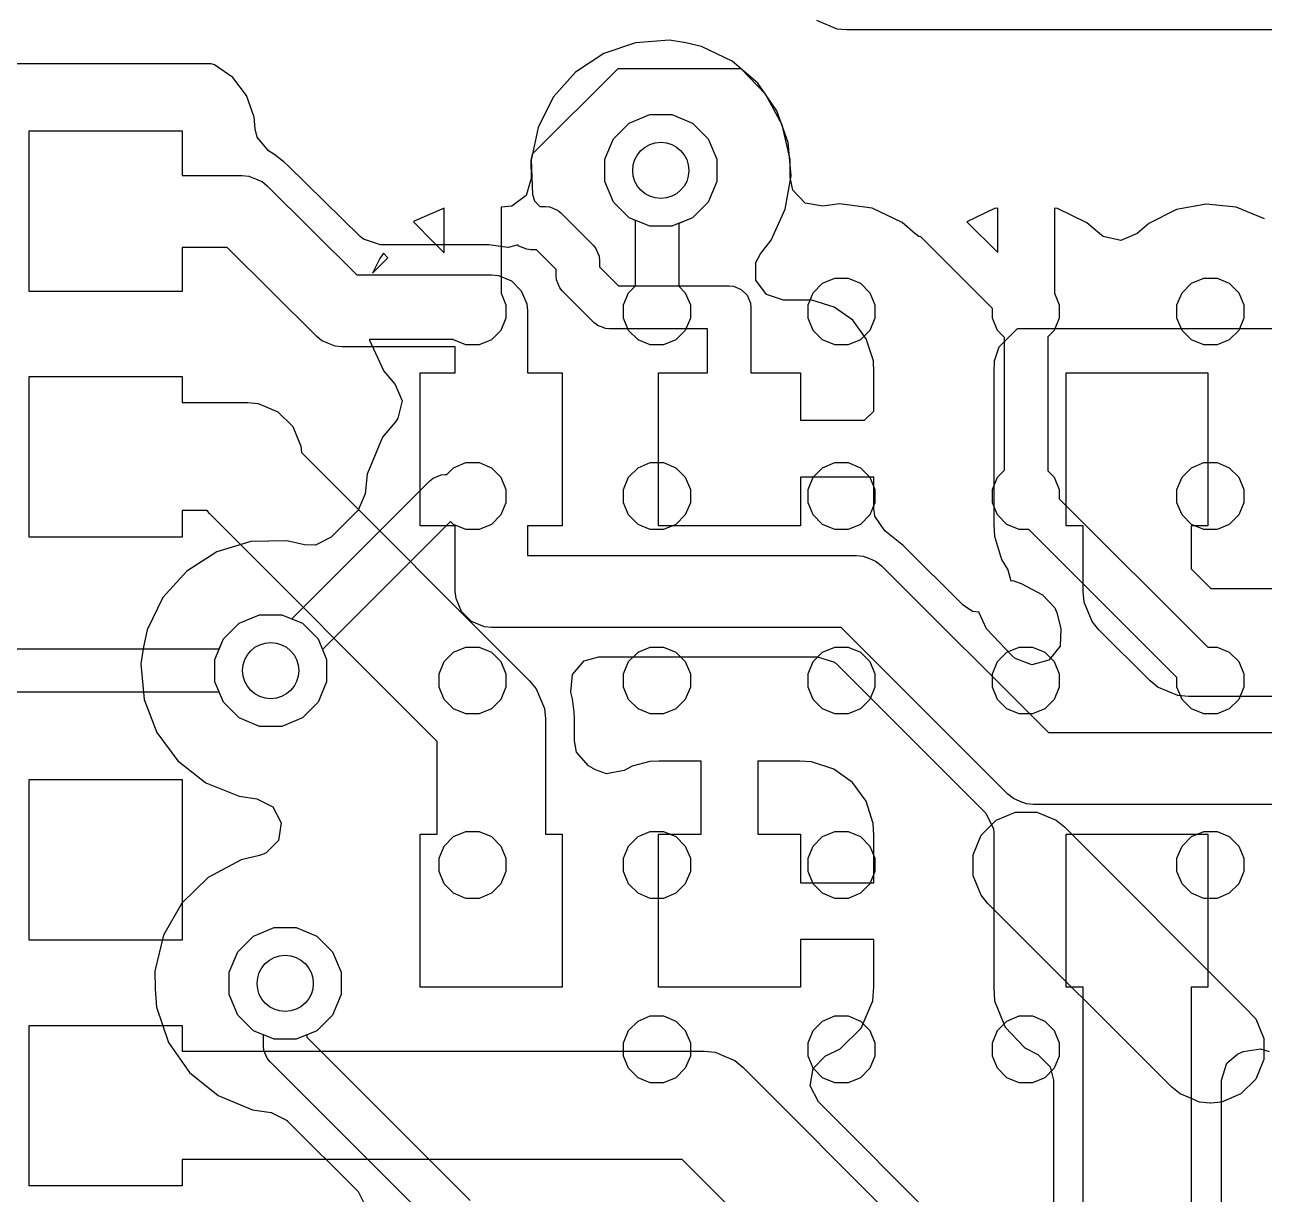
# Model space of a CAD drawing. Header units: inches. Extents: x 3.98 to 8.37, y -7.42 to -0.85.
# Drawn here: x 6.153 to 6.792, y -2.962 to -2.36 of the extents above; entities that cross this region are included whole.
import ezdxf

# ---------------------------------------------------------------- set-up
doc = ezdxf.new("R2010")
doc.units = ezdxf.units.IN
doc.header["$MEASUREMENT"] = 0
doc.layers.add('Bottom Layer', color=153, linetype='CONTINUOUS', true_color=0x4d7fc4)
doc.layers.add('Top Layer', color=13, linetype='CONTINUOUS', true_color=0xc83434)

msp = doc.modelspace()

# ---------------------------------------------------------------- linework, layer by layer
at = {"layer": 'Bottom Layer', "linetype": 'CONTINUOUS'}
for p, q in [((6.48553, -2.36773), (6.468, -2.36897)), ((6.49383, -2.36903), (6.48553, -2.36773)), ((6.45158, -2.37456), (6.43714, -2.38415)), ((6.468, -2.36897), (6.45158, -2.37456)), ((6.502, -2.3709), (6.49383, -2.36903)), ((6.51778, -2.37856), (6.502, -2.3709)), ((6.24947, -2.37984), (6.14004, -2.37984)), ((6.2511, -2.38035), (6.24947, -2.37984)), ((6.26057, -2.38698), (6.2511, -2.38035)), ((6.53091, -2.38983), (6.51778, -2.37856)), ((6.26759, -2.39616), (6.26057, -2.38698)), ((6.43714, -2.38415), (6.42562, -2.39711)), ((6.54072, -2.40409), (6.53091, -2.38983)), ((6.27162, -2.40728), (6.26759, -2.39616)), ((6.42562, -2.39711), (6.41778, -2.41258)), ((6.4647, -2.41036), (6.47527, -2.40598)), ((6.47527, -2.40598), (6.48672, -2.40598)), ((6.48672, -2.40598), (6.4973, -2.41036)), ((6.54657, -2.42037), (6.54072, -2.40409)), ((6.27209, -2.41332), (6.27162, -2.40728)), ((6.41778, -2.41258), (6.41415, -2.42954)), ((6.4566, -2.41846), (6.4647, -2.41036)), ((6.4973, -2.41036), (6.5054, -2.41846)), ((6.15564, -2.49706), (6.15564, -2.41441)), ((6.15564, -2.41441), (6.23456, -2.41441)), ((6.23456, -2.41441), (6.23456, -2.43732)), ((6.2731, -2.41769), (6.27209, -2.41332)), ((6.27897, -2.42474), (6.2731, -2.41769)), ((6.45222, -2.42904), (6.4566, -2.41846)), ((6.5054, -2.41846), (6.50978, -2.42904)), ((6.28172, -2.42647), (6.27897, -2.42474)), ((6.54806, -2.43762), (6.54657, -2.42037)), ((6.28687, -2.43041), (6.28172, -2.42647)), ((6.28909, -2.43245), (6.28687, -2.43041)), ((6.41415, -2.42954), (6.41498, -2.44709)), ((6.45222, -2.44048), (6.45222, -2.42904)), ((6.50978, -2.42904), (6.50978, -2.44048)), ((6.23456, -2.43732), (6.26526, -2.43732)), ((6.26526, -2.43732), (6.26875, -2.43766)), ((6.26875, -2.43766), (6.26882, -2.43766)), ((6.26882, -2.43766), (6.26884, -2.43767)), ((6.26884, -2.43767), (6.26888, -2.43767)), ((6.26888, -2.43767), (6.27219, -2.43905)), ((6.32619, -2.46882), (6.28909, -2.43245)), ((6.54511, -2.45467), (6.54806, -2.43762)), ((6.27219, -2.43905), (6.27552, -2.44041)), ((6.27552, -2.44041), (6.27555, -2.44044)), ((6.27555, -2.44044), (6.27557, -2.44045)), ((6.27557, -2.44045), (6.27562, -2.44049)), ((6.27562, -2.44049), (6.27834, -2.44271)), ((6.27834, -2.44271), (6.32451, -2.48855)), ((6.4566, -2.45106), (6.45222, -2.44048)), ((6.50978, -2.44048), (6.5054, -2.45106)), ((6.41498, -2.44709), (6.41593, -2.45047)), ((6.41593, -2.45047), (6.41874, -2.45329)), ((6.4647, -2.45916), (6.4566, -2.45106)), ((6.5054, -2.45106), (6.4973, -2.45916)), ((6.41874, -2.45329), (6.42158, -2.45329)), ((6.42158, -2.45329), (6.42376, -2.4535)), ((6.42376, -2.4535), (6.42377, -2.45351)), ((6.42377, -2.45351), (6.42378, -2.45351)), ((6.42378, -2.45351), (6.42577, -2.45434)), ((6.42577, -2.45434), (6.42777, -2.45516)), ((6.42777, -2.45516), (6.42778, -2.45517)), ((6.42778, -2.45517), (6.42779, -2.45518)), ((6.42779, -2.45518), (6.42948, -2.45657)), ((6.42948, -2.45657), (6.44614, -2.4733)), ((6.53781, -2.47061), (6.54511, -2.45467)), ((6.47527, -2.46354), (6.4647, -2.45916)), ((6.48672, -2.46354), (6.47527, -2.46354)), ((6.4973, -2.45916), (6.48672, -2.46354)), ((6.32786, -2.47023), (6.32619, -2.46882)), ((6.33659, -2.47307), (6.32786, -2.47023)), ((6.25761, -2.47444), (6.23456, -2.47444)), ((6.23456, -2.47444), (6.23456, -2.49706)), ((6.30378, -2.52028), (6.25761, -2.47444)), ((6.39246, -2.47307), (6.33659, -2.47307)), ((6.40083, -2.47436), (6.39246, -2.47307)), ((6.4025, -2.47452), (6.40083, -2.47436)), ((6.40729, -2.47317), (6.4025, -2.47452)), ((6.40794, -2.4737), (6.40729, -2.47317)), ((6.41195, -2.47536), (6.40794, -2.4737)), ((6.41413, -2.47558), (6.41195, -2.47536)), ((6.41695, -2.47558), (6.41413, -2.47558)), ((6.4271, -2.48577), (6.41695, -2.47558)), ((6.44614, -2.4733), (6.44749, -2.47496)), ((6.44749, -2.47496), (6.44751, -2.47498)), ((6.44751, -2.47498), (6.44752, -2.47498)), ((6.44752, -2.47498), (6.44753, -2.475)), ((6.44753, -2.475), (6.44834, -2.47697)), ((6.53238, -2.47766), (6.53781, -2.47061)), ((6.44834, -2.47697), (6.44918, -2.47899)), ((6.44918, -2.47899), (6.44918, -2.47901)), ((6.44918, -2.47901), (6.44918, -2.47902)), ((6.44918, -2.47902), (6.44918, -2.47904)), ((6.44918, -2.47904), (6.44939, -2.48117)), ((6.44939, -2.48117), (6.44939, -2.48436)), ((6.53002, -2.48213), (6.53238, -2.47766)), ((6.53002, -2.49131), (6.53002, -2.48213)), ((6.32451, -2.48855), (6.39374, -2.48855)), ((6.39374, -2.48855), (6.39736, -2.48891)), ((6.39736, -2.48891), (6.40405, -2.49168)), ((6.4271, -2.48899), (6.4271, -2.48577)), ((6.42731, -2.49116), (6.4271, -2.48899)), ((6.44939, -2.48436), (6.45922, -2.49414)), ((6.40405, -2.49168), (6.40917, -2.4968)), ((6.42732, -2.49117), (6.42731, -2.49116)), ((6.42732, -2.49119), (6.42732, -2.49117)), ((6.42816, -2.49319), (6.42732, -2.49119)), ((6.42898, -2.49518), (6.42816, -2.49319)), ((6.42899, -2.49519), (6.42898, -2.49518)), ((6.42899, -2.4952), (6.42899, -2.49519)), ((6.43038, -2.49689), (6.42899, -2.4952)), ((6.45922, -2.49414), (6.51622, -2.49414)), ((6.51622, -2.49414), (6.5184, -2.49435)), ((6.5184, -2.49435), (6.52242, -2.49602)), ((6.53541, -2.49874), (6.53002, -2.49131)), ((6.23456, -2.49706), (6.15564, -2.49706)), ((6.40917, -2.4968), (6.41194, -2.50349)), ((6.44675, -2.51318), (6.43038, -2.49689)), ((6.52242, -2.49602), (6.52549, -2.49909)), ((6.52549, -2.49909), (6.52716, -2.50311)), ((6.54414, -2.50157), (6.53541, -2.49874)), ((6.55281, -2.50157), (6.54414, -2.50157)), ((6.55887, -2.50165), (6.55281, -2.50157)), ((6.57035, -2.50517), (6.55887, -2.50165)), ((6.41194, -2.50349), (6.4123, -2.50711)), ((6.4123, -2.50711), (6.4123, -2.53898)), ((6.52716, -2.50311), (6.52737, -2.50528)), ((6.52737, -2.50528), (6.52737, -2.53898)), ((6.57991, -2.51196), (6.57035, -2.50517)), ((6.44841, -2.51453), (6.44675, -2.51318)), ((6.44842, -2.51455), (6.44841, -2.51453)), ((6.44843, -2.51455), (6.44842, -2.51455)), ((6.44844, -2.51457), (6.44843, -2.51455)), ((6.45046, -2.51539), (6.44844, -2.51457)), ((6.58684, -2.52143), (6.57991, -2.51196)), ((6.3065, -2.5225), (6.30378, -2.52028)), ((6.45244, -2.51622), (6.45046, -2.51539)), ((6.45246, -2.51622), (6.45244, -2.51622)), ((6.45247, -2.51622), (6.45246, -2.51622)), ((6.45249, -2.51622), (6.45247, -2.51622)), ((6.45462, -2.51643), (6.45249, -2.51622)), ((6.50508, -2.51643), (6.45462, -2.51643)), ((6.50508, -2.53898), (6.50508, -2.51643)), ((6.59052, -2.53287), (6.58684, -2.52143)), ((6.66452, -2.51643), (6.65512, -2.52583)), ((6.83428, -2.51643), (6.66452, -2.51643)), ((6.30654, -2.52255), (6.3065, -2.5225)), ((6.30656, -2.52255), (6.30654, -2.52255)), ((6.3066, -2.52258), (6.30656, -2.52255)), ((6.30992, -2.52395), (6.3066, -2.52258)), ((6.31323, -2.52532), (6.30992, -2.52395)), ((6.31328, -2.52532), (6.31323, -2.52532)), ((6.3133, -2.52533), (6.31328, -2.52532)), ((6.31336, -2.52533), (6.3133, -2.52533)), ((6.31686, -2.52567), (6.31336, -2.52533)), ((6.37517, -2.52567), (6.31686, -2.52567)), ((6.37517, -2.53898), (6.37517, -2.52567)), ((6.65512, -2.52583), (6.65276, -2.53308)), ((6.59068, -2.53881), (6.59052, -2.53287)), ((6.65276, -2.53308), (6.65254, -2.5389)), ((6.35705, -2.6179), (6.35705, -2.53898)), ((6.35705, -2.53898), (6.37517, -2.53898)), ((6.4123, -2.53898), (6.43013, -2.53898)), ((6.43013, -2.53898), (6.43013, -2.6179)), ((6.47983, -2.6179), (6.47983, -2.53898)), ((6.47983, -2.53898), (6.50508, -2.53898)), ((6.52737, -2.53898), (6.55291, -2.53898)), ((6.55291, -2.53898), (6.55291, -2.56346)), ((6.59068, -2.55875), (6.59068, -2.53881)), ((6.65254, -2.5389), (6.65254, -2.61719)), ((6.68972, -2.6179), (6.68972, -2.53898)), ((6.68972, -2.53898), (6.7628, -2.53898)), ((6.7628, -2.53898), (6.7628, -2.6179)), ((6.15564, -2.62364), (6.15564, -2.54099)), ((6.15564, -2.54099), (6.23456, -2.54099)), ((6.23456, -2.54099), (6.23456, -2.55432)), ((6.23456, -2.55432), (6.26826, -2.55432)), ((6.26826, -2.55432), (6.27369, -2.55486)), ((6.27369, -2.55486), (6.28372, -2.55902)), ((6.28372, -2.55902), (6.29141, -2.5667)), ((6.58597, -2.56346), (6.59068, -2.55875)), ((6.55291, -2.56346), (6.58597, -2.56346)), ((6.29141, -2.5667), (6.29556, -2.57674)), ((6.29556, -2.57674), (6.29589, -2.58007)), ((6.29589, -2.58007), (6.41343, -2.69761)), ((6.59018, -2.59269), (6.55291, -2.59269)), ((6.55291, -2.59269), (6.55291, -2.6179)), ((6.59068, -2.59264), (6.59018, -2.59269)), ((6.59068, -2.60877), (6.59068, -2.59264)), ((6.24734, -2.61001), (6.23456, -2.61001)), ((6.23456, -2.61001), (6.23456, -2.62364)), ((6.24857, -2.6115), (6.24734, -2.61001)), ((6.59124, -2.61282), (6.59068, -2.60877)), ((6.36589, -2.72883), (6.24857, -2.6115)), ((6.59636, -2.62045), (6.59124, -2.61282)), ((6.65254, -2.61719), (6.65281, -2.62312)), ((6.37517, -2.6179), (6.35705, -2.6179)), ((6.37517, -2.6516), (6.37517, -2.6179)), ((6.43013, -2.6179), (6.4123, -2.6179)), ((6.4123, -2.6179), (6.4123, -2.63303)), ((6.55291, -2.6179), (6.47983, -2.6179)), ((6.60589, -2.62794), (6.59636, -2.62045)), ((6.65281, -2.62312), (6.65652, -2.63509)), ((6.69849, -2.6179), (6.68972, -2.6179)), ((6.69849, -2.6516), (6.69849, -2.6179)), ((6.7628, -2.6179), (6.75418, -2.6179)), ((6.75418, -2.6179), (6.75418, -2.64004)), ((6.23456, -2.62364), (6.15564, -2.62364)), ((6.63669, -2.65873), (6.60589, -2.62794)), ((6.4123, -2.63303), (6.58156, -2.63303)), ((6.58156, -2.63303), (6.58517, -2.63339)), ((6.58517, -2.63339), (6.58517, -2.63339)), ((6.58517, -2.63339), (6.58518, -2.63339)), ((6.58518, -2.63339), (6.58518, -2.63339)), ((6.58518, -2.63339), (6.58841, -2.63473)), ((6.58841, -2.63473), (6.59187, -2.63616)), ((6.59187, -2.63616), (6.59187, -2.63616)), ((6.59187, -2.63616), (6.59187, -2.63616)), ((6.59187, -2.63616), (6.59188, -2.63617)), ((6.59188, -2.63617), (6.59468, -2.63846)), ((6.65652, -2.63509), (6.65982, -2.64042)), ((6.59468, -2.63846), (6.6806, -2.72431)), ((6.65982, -2.64042), (6.66123, -2.6462)), ((6.75418, -2.64004), (6.76423, -2.65006)), ((6.66123, -2.6462), (6.66233, -2.64606)), ((6.66233, -2.64606), (6.6666, -2.64755)), ((6.6666, -2.64755), (6.67756, -2.6534)), ((6.37553, -2.65522), (6.37517, -2.6516)), ((6.3783, -2.66191), (6.37553, -2.65522)), ((6.67756, -2.6534), (6.68393, -2.66001)), ((6.69903, -2.65703), (6.69849, -2.6516)), ((6.76423, -2.65006), (7.35379, -2.65006)), ((6.64156, -2.66198), (6.63669, -2.65873)), ((6.68393, -2.66001), (6.6849, -2.6626)), ((6.69903, -2.65705), (6.69903, -2.65703)), ((6.69903, -2.65707), (6.69903, -2.65705)), ((6.70113, -2.6621), (6.69903, -2.65707)), ((6.2557, -2.67607), (6.26379, -2.66798)), ((6.26379, -2.66798), (6.27437, -2.6636)), ((6.27437, -2.6636), (6.28582, -2.6636)), ((6.28582, -2.6636), (6.2964, -2.66798)), ((6.2964, -2.66798), (6.30449, -2.67607)), ((6.38342, -2.66703), (6.3783, -2.66191)), ((6.39012, -2.6698), (6.38342, -2.66703)), ((6.64495, -2.66223), (6.64156, -2.66198)), ((6.64489, -2.66258), (6.64495, -2.66223)), ((6.64883, -2.67087), (6.64489, -2.66258)), ((6.6849, -2.6626), (6.68709, -2.67064)), ((6.70318, -2.66707), (6.70113, -2.6621)), ((6.7032, -2.66708), (6.70318, -2.66707)), ((6.70321, -2.6671), (6.7032, -2.66708)), ((6.70667, -2.67131), (6.70321, -2.6671)), ((6.39374, -2.67016), (6.39012, -2.6698)), ((6.57388, -2.67016), (6.39374, -2.67016)), ((6.65979, -2.75601), (6.57388, -2.67016)), ((6.66199, -2.68476), (6.64883, -2.67087)), ((6.68709, -2.67064), (6.68665, -2.6798)), ((6.73306, -2.69762), (6.70667, -2.67131)), ((6.25356, -2.68123), (6.2557, -2.67607)), ((6.30449, -2.67607), (6.30887, -2.68665)), ((6.68665, -2.6798), (6.68091, -2.68696)), ((6.12421, -2.68123), (6.25356, -2.68123)), ((6.30887, -2.68665), (6.30887, -2.6981)), ((6.43546, -2.69434), (6.44147, -2.6874)), ((6.44147, -2.6874), (6.44913, -2.68527)), ((6.44913, -2.68527), (6.56168, -2.68527)), ((6.56168, -2.68527), (6.57041, -2.68811)), ((6.66347, -2.68613), (6.66199, -2.68476)), ((6.67206, -2.68938), (6.66347, -2.68613)), ((6.68091, -2.68696), (6.67206, -2.68938)), ((6.57041, -2.68811), (6.57218, -2.68962)), ((6.57218, -2.68962), (6.64819, -2.76563)), ((6.30887, -2.6981), (6.30449, -2.70868)), ((6.41343, -2.69761), (6.41689, -2.70183)), ((6.43467, -2.70348), (6.43546, -2.69434)), ((6.73722, -2.70103), (6.73306, -2.69762)), ((6.25356, -2.70352), (6.12885, -2.70352)), ((6.2557, -2.70868), (6.25356, -2.70352)), ((6.41689, -2.70183), (6.42105, -2.71186)), ((6.43547, -2.70691), (6.43467, -2.70348)), ((6.73725, -2.70106), (6.73722, -2.70103)), ((6.73726, -2.70106), (6.73725, -2.70106)), ((6.73728, -2.70108), (6.73726, -2.70106)), ((6.7423, -2.70315), (6.73728, -2.70108)), ((6.74729, -2.70521), (6.7423, -2.70315)), ((6.74731, -2.70522), (6.74729, -2.70521)), ((6.74732, -2.70522), (6.74731, -2.70522)), ((6.74736, -2.70522), (6.74732, -2.70522)), ((6.75272, -2.70575), (6.74736, -2.70522)), ((7.3653, -2.70575), (6.75272, -2.70575)), ((6.26379, -2.71677), (6.2557, -2.70868)), ((6.30449, -2.70868), (6.2964, -2.71677)), ((6.42105, -2.71186), (6.42158, -2.7173)), ((6.43637, -2.71388), (6.43547, -2.70691)), ((6.27437, -2.72115), (6.26379, -2.71677)), ((6.2964, -2.71677), (6.28582, -2.72115)), ((6.42158, -2.7173), (6.42158, -2.77657)), ((6.43648, -2.71716), (6.43637, -2.71388)), ((6.43648, -2.72862), (6.43648, -2.71716)), ((6.28582, -2.72115), (6.27437, -2.72115)), ((6.6806, -2.72431), (6.8464, -2.72431)), ((6.36589, -2.77657), (6.36589, -2.72883)), ((6.43766, -2.73444), (6.43648, -2.72862)), ((6.44369, -2.74136), (6.43766, -2.73444)), ((6.44734, -2.74355), (6.44369, -2.74136)), ((6.45304, -2.74554), (6.44734, -2.74355)), ((6.46207, -2.74387), (6.45304, -2.74554)), ((6.46623, -2.74161), (6.46207, -2.74387)), ((6.47539, -2.73919), (6.46623, -2.74161)), ((6.47998, -2.73909), (6.47539, -2.73919)), ((6.50175, -2.73909), (6.47998, -2.73909)), ((6.50175, -2.77657), (6.50175, -2.73909)), ((6.55262, -2.73909), (6.53099, -2.73909)), ((6.53099, -2.73909), (6.53099, -2.77657)), ((6.55856, -2.73932), (6.55262, -2.73909)), ((6.57012, -2.74308), (6.55856, -2.73932)), ((6.57972, -2.75005), (6.57012, -2.74308)), ((6.15564, -2.8312), (6.15564, -2.74854)), ((6.15564, -2.74854), (6.23456, -2.74854)), ((6.23456, -2.74854), (6.23456, -2.8312)), ((6.58669, -2.75965), (6.57972, -2.75005)), ((6.6626, -2.75831), (6.65979, -2.75601)), ((6.59045, -2.77121), (6.58669, -2.75965)), ((6.66261, -2.75831), (6.6626, -2.75831)), ((6.6626, -2.75831), (6.6626, -2.75831)), ((6.6626, -2.75831), (6.6626, -2.75831)), ((6.66607, -2.75975), (6.66261, -2.75831)), ((6.66929, -2.76108), (6.66607, -2.75975)), ((6.6693, -2.76108), (6.66929, -2.76108)), ((6.66931, -2.76108), (6.6693, -2.76108)), ((6.6693, -2.76108), (6.6693, -2.76108)), ((6.67291, -2.76144), (6.66931, -2.76108)), ((6.85408, -2.76144), (6.67291, -2.76144)), ((6.64819, -2.76563), (6.65235, -2.7738)), ((6.35705, -2.8555), (6.35705, -2.77657)), ((6.35705, -2.77657), (6.36589, -2.77657)), ((6.42158, -2.77657), (6.43013, -2.77657)), ((6.43013, -2.77657), (6.43013, -2.8555)), ((6.47983, -2.8555), (6.47983, -2.77657)), ((6.47983, -2.77657), (6.50175, -2.77657)), ((6.53099, -2.77657), (6.55291, -2.77657)), ((6.55291, -2.77657), (6.55291, -2.80171)), ((6.59068, -2.77715), (6.59045, -2.77121)), ((6.65235, -2.7738), (6.65254, -2.77613)), ((6.65254, -2.77613), (6.65254, -2.85544)), ((6.68972, -2.8555), (6.68972, -2.77657)), ((6.68972, -2.77657), (6.7628, -2.77657)), ((6.7628, -2.77657), (6.7628, -2.8555)), ((6.59068, -2.80176), (6.59068, -2.77715)), ((6.55291, -2.80171), (6.59018, -2.80171)), ((6.59018, -2.80171), (6.59068, -2.80176)), ((6.27125, -2.82912), (6.28182, -2.82474)), ((6.28182, -2.82474), (6.29327, -2.82474)), ((6.29327, -2.82474), (6.30385, -2.82912)), ((6.23456, -2.8312), (6.15564, -2.8312)), ((6.26315, -2.83722), (6.27125, -2.82912)), ((6.30385, -2.82912), (6.31195, -2.83722)), ((6.59018, -2.83094), (6.55291, -2.83094)), ((6.55291, -2.83094), (6.55291, -2.8555)), ((6.59068, -2.83089), (6.59018, -2.83094)), ((6.59068, -2.85524), (6.59068, -2.83089)), ((6.25877, -2.8478), (6.26315, -2.83722)), ((6.31195, -2.83722), (6.31633, -2.8478)), ((6.25877, -2.85925), (6.25877, -2.8478)), ((6.31633, -2.8478), (6.31633, -2.85925)), ((6.26315, -2.86982), (6.25877, -2.85925)), ((6.31633, -2.85925), (6.31195, -2.86982)), ((6.43013, -2.8555), (6.35705, -2.8555)), ((6.55291, -2.8555), (6.47983, -2.8555)), ((6.59014, -2.86252), (6.59068, -2.85524)), ((6.65254, -2.85544), (6.65287, -2.86257)), ((6.69849, -2.8555), (6.68972, -2.8555)), ((6.69849, -3.01416), (6.69849, -2.8555)), ((6.7628, -2.8555), (6.75418, -2.8555)), ((6.75418, -2.8555), (6.75418, -3.01416)), ((6.58412, -2.87655), (6.59014, -2.86252)), ((6.65287, -2.86257), (6.65834, -2.87611)), ((6.27125, -2.87792), (6.26315, -2.86982)), ((6.31195, -2.86982), (6.30385, -2.87792)), ((6.15564, -2.95777), (6.15564, -2.87512)), ((6.15564, -2.87512), (6.23456, -2.87512)), ((6.23456, -2.87512), (6.23456, -2.88846)), ((6.28182, -2.8823), (6.27125, -2.87792)), ((6.30385, -2.87792), (6.29327, -2.8823)), ((6.57332, -2.88727), (6.58412, -2.87655)), ((6.65834, -2.87611), (6.66844, -2.88666)), ((6.29327, -2.8823), (6.28182, -2.8823)), ((6.23456, -2.88846), (6.50358, -2.88846)), ((6.50358, -2.88846), (6.50901, -2.88899)), ((6.50901, -2.88899), (6.50903, -2.889)), ((6.50903, -2.889), (6.50904, -2.889)), ((6.50904, -2.889), (6.51408, -2.89109)), ((6.51408, -2.89109), (6.51905, -2.89315)), ((6.55941, -2.89728), (6.5659, -2.89079)), ((6.5659, -2.89079), (6.56628, -2.89061)), ((6.56628, -2.89061), (6.57332, -2.88727)), ((6.66844, -2.88666), (6.67512, -2.89006)), ((6.67512, -2.89006), (6.68161, -2.89654)), ((6.77257, -2.89456), (6.77794, -2.89001)), ((6.77794, -2.89001), (6.78086, -2.88855)), ((6.78086, -2.88855), (6.78994, -2.88718)), ((6.78994, -2.88718), (6.79432, -2.88863)), ((6.51905, -2.89315), (6.51906, -2.89316)), ((6.51906, -2.89316), (6.51908, -2.89317)), ((6.51908, -2.89317), (6.52329, -2.89663)), ((6.52329, -2.89663), (6.65367, -3.0273)), ((6.55798, -2.90635), (6.55941, -2.89728)), ((6.68161, -2.89654), (6.68323, -2.90329)), ((6.76973, -2.90329), (6.77257, -2.89456)), ((6.68323, -2.90329), (6.68323, -2.96614)), ((6.76973, -2.96614), (6.76973, -2.90329)), ((6.56214, -2.91452), (6.55798, -2.90635)), ((6.63888, -2.99126), (6.56214, -2.91452)), ((6.49203, -2.94414), (6.23456, -2.94414)), ((6.23456, -2.94414), (6.23456, -2.95777)), ((6.60612, -3.05849), (6.49203, -2.94414)), ((6.23456, -2.95777), (6.15564, -2.95777))]:
    msp.add_line(p, q, dxfattribs=at)
at = {"layer": 'Bottom Layer'}
for centre in [(6.481, -2.43476), (6.28009, -2.69238), (6.28755, -2.85352)]:
    msp.add_circle(centre, 0.01447, dxfattribs=at)
at = {"layer": 'Top Layer', "linetype": 'CONTINUOUS'}
for p, q in [((6.56121, -2.35742), (6.5717, -2.36186)), ((6.5717, -2.36186), (6.57686, -2.36225)), ((6.57686, -2.36225), (7.25781, -2.36225)), ((6.45887, -2.3824), (6.4148, -2.42646)), ((6.52245, -2.3824), (6.45887, -2.3824)), ((6.5349, -2.3954), (6.52245, -2.3824)), ((6.54349, -2.41128), (6.5349, -2.3954)), ((6.4647, -2.41036), (6.47527, -2.40598)), ((6.47527, -2.40598), (6.48672, -2.40598)), ((6.48672, -2.40598), (6.4973, -2.41036)), ((6.4566, -2.41846), (6.4647, -2.41036)), ((6.4973, -2.41036), (6.5054, -2.41846)), ((6.54763, -2.4291), (6.54349, -2.41128)), ((6.45222, -2.42904), (6.4566, -2.41846)), ((6.5054, -2.41846), (6.50978, -2.42904)), ((6.4148, -2.42646), (6.4141, -2.42965)), ((6.4141, -2.42965), (6.41429, -2.43892)), ((6.45222, -2.44048), (6.45222, -2.42904)), ((6.50978, -2.42904), (6.50978, -2.44048)), ((6.54756, -2.43838), (6.54763, -2.4291)), ((6.54907, -2.445), (6.54756, -2.43838)), ((6.41429, -2.43892), (6.41163, -2.4477)), ((6.4566, -2.45106), (6.45222, -2.44048)), ((6.50978, -2.44048), (6.5054, -2.45106)), ((6.41163, -2.4477), (6.40431, -2.45325)), ((6.4647, -2.45916), (6.4566, -2.45106)), ((6.5054, -2.45106), (6.4973, -2.45916)), ((6.55544, -2.4516), (6.54907, -2.445)), ((6.36947, -2.45414), (6.35402, -2.46097)), ((6.36947, -2.47717), (6.36947, -2.45414)), ((6.40431, -2.45325), (6.39871, -2.45367)), ((6.39871, -2.45367), (6.39871, -2.49799)), ((6.56448, -2.45319), (6.55544, -2.4516)), ((6.57305, -2.45199), (6.56448, -2.45319)), ((6.58992, -2.45427), (6.57305, -2.45199)), ((6.60533, -2.46157), (6.58992, -2.45427)), ((6.65282, -2.45441), (6.63866, -2.46124)), ((6.6545, -2.45416), (6.65282, -2.45441)), ((6.6545, -2.47709), (6.6545, -2.45416)), ((6.6854, -2.45441), (6.68373, -2.45416)), ((6.68373, -2.45416), (6.68373, -2.49799)), ((6.70047, -2.46167), (6.6854, -2.45441)), ((6.74655, -2.45494), (6.73241, -2.46202)), ((6.76185, -2.45213), (6.74655, -2.45494)), ((6.77732, -2.4537), (6.76185, -2.45213)), ((6.79198, -2.45961), (6.77732, -2.4537)), ((6.35402, -2.46097), (6.35363, -2.46132)), ((6.35363, -2.46132), (6.36413, -2.47182)), ((6.46795, -2.46051), (6.4647, -2.45916)), ((6.46795, -2.49422), (6.46795, -2.46051)), ((6.4973, -2.45916), (6.49024, -2.46208)), ((6.49024, -2.46208), (6.49024, -2.49437)), ((6.61188, -2.46725), (6.60533, -2.46157)), ((6.63866, -2.46124), (6.6545, -2.47709)), ((6.70688, -2.46724), (6.70047, -2.46167)), ((6.73241, -2.46202), (6.72631, -2.46728)), ((6.61395, -2.46875), (6.61188, -2.46725)), ((6.61486, -2.46896), (6.61395, -2.46875)), ((6.65184, -2.50596), (6.61486, -2.46896)), ((6.70891, -2.46872), (6.70688, -2.46724)), ((6.71785, -2.47083), (6.70891, -2.46872)), ((6.72631, -2.46728), (6.71785, -2.47083)), ((6.36413, -2.47182), (6.36947, -2.47717)), ((6.33246, -2.48772), (6.34049, -2.4797)), ((6.33637, -2.48015), (6.33248, -2.48763)), ((6.3381, -2.47732), (6.33637, -2.48015)), ((6.34049, -2.4797), (6.3381, -2.47732)), ((6.33248, -2.48763), (6.33246, -2.48772)), ((6.46444, -2.49773), (6.46795, -2.49422)), ((6.49024, -2.49437), (6.49361, -2.49773)), ((6.55945, -2.49773), (6.56429, -2.49289)), ((6.56429, -2.49289), (6.57061, -2.49027)), ((6.57061, -2.49027), (6.57745, -2.49027)), ((6.57745, -2.49027), (6.58378, -2.49289)), ((6.58378, -2.49289), (6.58862, -2.49773)), ((6.74946, -2.49773), (6.7543, -2.49289)), ((6.7543, -2.49289), (6.76062, -2.49027)), ((6.76062, -2.49027), (6.76747, -2.49027)), ((6.76747, -2.49027), (6.77379, -2.49289)), ((6.77379, -2.49289), (6.77863, -2.49773)), ((6.39871, -2.49799), (6.40122, -2.50406)), ((6.46182, -2.50406), (6.46444, -2.49773)), ((6.49361, -2.49773), (6.49623, -2.50406)), ((6.55683, -2.50406), (6.55945, -2.49773)), ((6.58862, -2.49773), (6.59124, -2.50406)), ((6.68373, -2.49799), (6.68624, -2.50406)), ((6.74684, -2.50406), (6.74946, -2.49773)), ((6.77863, -2.49773), (6.78125, -2.50406)), ((6.40122, -2.50406), (6.40122, -2.5109)), ((6.46182, -2.5109), (6.46182, -2.50406)), ((6.49623, -2.50406), (6.49623, -2.5109)), ((6.55683, -2.5109), (6.55683, -2.50406)), ((6.59124, -2.50406), (6.59124, -2.5109)), ((6.65184, -2.5109), (6.65184, -2.50596)), ((6.68624, -2.50406), (6.68624, -2.5109)), ((6.74684, -2.5109), (6.74684, -2.50406)), ((6.78125, -2.50406), (6.78125, -2.5109)), ((6.40122, -2.5109), (6.3986, -2.51722)), ((6.46444, -2.51722), (6.46182, -2.5109)), ((6.49623, -2.5109), (6.49361, -2.51722)), ((6.55945, -2.51722), (6.55683, -2.5109)), ((6.59124, -2.5109), (6.58862, -2.51722)), ((6.65446, -2.51722), (6.65184, -2.5109)), ((6.68624, -2.5109), (6.68362, -2.51722)), ((6.74946, -2.51722), (6.74684, -2.5109)), ((6.78125, -2.5109), (6.77863, -2.51722)), ((6.3986, -2.51722), (6.39376, -2.52206)), ((6.46928, -2.52206), (6.46444, -2.51722)), ((6.49361, -2.51722), (6.48877, -2.52206)), ((6.56429, -2.52206), (6.55945, -2.51722)), ((6.58862, -2.51722), (6.58378, -2.52206)), ((6.65804, -2.52081), (6.65446, -2.51722)), ((6.65804, -2.58915), (6.65804, -2.52081)), ((6.68362, -2.51722), (6.68033, -2.52051)), ((6.68033, -2.52051), (6.68033, -2.58945)), ((6.7543, -2.52206), (6.74946, -2.51722)), ((6.77863, -2.51722), (6.77379, -2.52206)), ((6.37401, -2.5218), (6.33095, -2.5218)), ((6.33095, -2.5218), (6.33099, -2.52218)), ((6.33099, -2.52218), (6.33835, -2.53821)), ((6.37427, -2.52206), (6.37401, -2.5218)), ((6.3806, -2.52468), (6.37427, -2.52206)), ((6.38744, -2.52468), (6.3806, -2.52468)), ((6.39376, -2.52206), (6.38744, -2.52468)), ((6.4756, -2.52468), (6.46928, -2.52206)), ((6.48245, -2.52468), (6.4756, -2.52468)), ((6.48877, -2.52206), (6.48245, -2.52468)), ((6.57061, -2.52468), (6.56429, -2.52206)), ((6.57745, -2.52468), (6.57061, -2.52468)), ((6.58378, -2.52206), (6.57745, -2.52468)), ((6.76062, -2.52468), (6.7543, -2.52206)), ((6.76747, -2.52468), (6.76062, -2.52468)), ((6.77379, -2.52206), (6.76747, -2.52468)), ((6.33835, -2.53821), (6.34419, -2.545)), ((6.34419, -2.545), (6.34773, -2.55347)), ((6.34773, -2.55347), (6.34562, -2.5624)), ((6.3443, -2.56425), (6.33766, -2.57214)), ((6.34562, -2.5624), (6.3443, -2.56425)), ((6.33766, -2.57214), (6.32969, -2.59114)), ((6.37427, -2.5879), (6.3806, -2.58528)), ((6.3806, -2.58528), (6.38744, -2.58528)), ((6.38744, -2.58528), (6.39376, -2.5879)), ((6.46928, -2.5879), (6.4756, -2.58528)), ((6.4756, -2.58528), (6.48245, -2.58528)), ((6.48245, -2.58528), (6.48877, -2.5879)), ((6.56429, -2.5879), (6.57061, -2.58528)), ((6.57061, -2.58528), (6.57745, -2.58528)), ((6.57745, -2.58528), (6.58378, -2.5879)), ((6.7543, -2.5879), (6.76062, -2.58528)), ((6.76062, -2.58528), (6.76747, -2.58528)), ((6.76747, -2.58528), (6.77379, -2.5879)), ((6.32969, -2.59114), (6.32872, -2.60141)), ((6.36578, -2.59247), (6.36781, -2.59163)), ((6.36781, -2.59163), (6.36781, -2.59163)), ((6.36781, -2.59163), (6.36782, -2.59163)), ((6.36782, -2.59163), (6.36999, -2.59141)), ((6.36782, -2.59163), (6.36782, -2.59163)), ((6.36999, -2.59141), (6.37076, -2.59141)), ((6.37076, -2.59141), (6.37427, -2.5879)), ((6.39376, -2.5879), (6.3986, -2.59274)), ((6.46444, -2.59274), (6.46928, -2.5879)), ((6.48877, -2.5879), (6.49361, -2.59274)), ((6.55945, -2.59274), (6.56429, -2.5879)), ((6.58378, -2.5879), (6.58862, -2.59274)), ((6.65446, -2.59274), (6.65804, -2.58915)), ((6.68033, -2.58945), (6.68362, -2.59274)), ((6.74946, -2.59274), (6.7543, -2.5879)), ((6.77379, -2.5879), (6.77863, -2.59274)), ((6.29099, -2.66574), (6.36211, -2.59467)), ((6.36211, -2.59467), (6.36379, -2.59329)), ((6.36379, -2.59329), (6.36379, -2.59329)), ((6.36379, -2.59329), (6.3638, -2.59329)), ((6.3638, -2.59329), (6.36578, -2.59247)), ((6.3638, -2.59329), (6.3638, -2.59329)), ((6.3986, -2.59274), (6.40122, -2.59906)), ((6.46182, -2.59906), (6.46444, -2.59274)), ((6.49361, -2.59274), (6.49623, -2.59906)), ((6.55683, -2.59906), (6.55945, -2.59274)), ((6.58862, -2.59274), (6.59124, -2.59906)), ((6.65184, -2.59906), (6.65446, -2.59274)), ((6.68362, -2.59274), (6.68624, -2.59906)), ((6.74684, -2.59906), (6.74946, -2.59274)), ((6.77863, -2.59274), (6.78125, -2.59906)), ((6.32872, -2.60141), (6.32506, -2.60983)), ((6.40122, -2.59906), (6.40122, -2.60591)), ((6.46182, -2.60591), (6.46182, -2.59906)), ((6.49623, -2.59906), (6.49623, -2.60591)), ((6.55683, -2.60591), (6.55683, -2.59906)), ((6.59124, -2.59906), (6.59124, -2.60591)), ((6.65184, -2.60591), (6.65184, -2.59906)), ((6.68624, -2.59906), (6.68624, -2.60385)), ((6.68624, -2.60385), (6.76274, -2.68029)), ((6.74684, -2.60591), (6.74684, -2.59906)), ((6.78125, -2.59906), (6.78125, -2.60591)), ((6.32443, -2.6105), (6.31128, -2.62366)), ((6.32506, -2.60983), (6.32443, -2.6105)), ((6.40122, -2.60591), (6.3986, -2.61223)), ((6.46444, -2.61223), (6.46182, -2.60591)), ((6.49623, -2.60591), (6.49361, -2.61223)), ((6.55945, -2.61223), (6.55683, -2.60591)), ((6.59124, -2.60591), (6.58862, -2.61223)), ((6.65446, -2.61223), (6.65184, -2.60591)), ((6.74946, -2.61223), (6.74684, -2.60591)), ((6.78125, -2.60591), (6.77863, -2.61223)), ((6.37275, -2.61555), (6.30674, -2.68151)), ((6.37427, -2.61707), (6.37275, -2.61555)), ((6.3806, -2.61969), (6.37427, -2.61707)), ((6.39376, -2.61707), (6.38744, -2.61969)), ((6.3986, -2.61223), (6.39376, -2.61707)), ((6.46928, -2.61707), (6.46444, -2.61223)), ((6.4756, -2.61969), (6.46928, -2.61707)), ((6.48877, -2.61707), (6.48245, -2.61969)), ((6.49361, -2.61223), (6.48877, -2.61707)), ((6.56429, -2.61707), (6.55945, -2.61223)), ((6.57061, -2.61969), (6.56429, -2.61707)), ((6.58378, -2.61707), (6.57745, -2.61969)), ((6.58862, -2.61223), (6.58378, -2.61707)), ((6.65929, -2.61707), (6.65446, -2.61223)), ((6.66562, -2.61969), (6.65929, -2.61707)), ((6.7543, -2.61707), (6.74946, -2.61223)), ((6.76062, -2.61969), (6.7543, -2.61707)), ((6.77379, -2.61707), (6.76747, -2.61969)), ((6.77863, -2.61223), (6.77379, -2.61707)), ((6.38744, -2.61969), (6.3806, -2.61969)), ((6.48245, -2.61969), (6.4756, -2.61969)), ((6.57745, -2.61969), (6.57061, -2.61969)), ((6.67056, -2.61969), (6.66562, -2.61969)), ((6.74684, -2.69591), (6.67056, -2.61969)), ((6.76747, -2.61969), (6.76062, -2.61969)), ((6.2698, -2.62597), (6.25227, -2.63128)), ((6.28835, -2.62558), (6.2698, -2.62597)), ((6.29752, -2.62764), (6.28835, -2.62558)), ((6.3031, -2.62782), (6.29752, -2.62764)), ((6.31128, -2.62366), (6.3031, -2.62782)), ((6.25227, -2.63128), (6.23682, -2.64113)), ((6.23682, -2.64113), (6.22461, -2.65479)), ((6.22461, -2.65479), (6.21643, -2.67143)), ((6.2557, -2.67607), (6.26379, -2.66798)), ((6.26379, -2.66798), (6.27437, -2.6636)), ((6.27437, -2.6636), (6.28582, -2.6636)), ((6.28582, -2.6636), (6.29099, -2.66574)), ((6.21643, -2.67143), (6.21454, -2.68013)), ((6.21454, -2.68013), (6.21325, -2.6889)), ((6.25132, -2.68665), (6.2557, -2.67607)), ((6.37427, -2.68291), (6.3806, -2.68029)), ((6.3806, -2.68029), (6.38744, -2.68029)), ((6.38744, -2.68029), (6.39376, -2.68291)), ((6.46928, -2.68291), (6.4756, -2.68029)), ((6.4756, -2.68029), (6.48245, -2.68029)), ((6.48245, -2.68029), (6.48877, -2.68291)), ((6.56429, -2.68291), (6.57061, -2.68029)), ((6.57061, -2.68029), (6.57745, -2.68029)), ((6.57745, -2.68029), (6.58378, -2.68291)), ((6.65929, -2.68291), (6.66562, -2.68029)), ((6.66562, -2.68029), (6.67246, -2.68029)), ((6.67246, -2.68029), (6.67878, -2.68291)), ((6.76274, -2.68029), (6.76747, -2.68029)), ((6.76747, -2.68029), (6.77379, -2.68291)), ((6.25132, -2.6981), (6.25132, -2.68665)), ((6.30674, -2.68151), (6.30887, -2.68665)), ((6.30887, -2.68665), (6.30887, -2.6981)), ((6.36943, -2.68775), (6.37427, -2.68291)), ((6.39376, -2.68291), (6.3986, -2.68775)), ((6.46444, -2.68775), (6.46928, -2.68291)), ((6.48877, -2.68291), (6.49361, -2.68775)), ((6.55945, -2.68775), (6.56429, -2.68291)), ((6.58378, -2.68291), (6.58862, -2.68775)), ((6.65446, -2.68775), (6.65929, -2.68291)), ((6.67878, -2.68291), (6.68362, -2.68775)), ((6.77379, -2.68291), (6.77863, -2.68775)), ((6.21325, -2.6889), (6.21495, -2.70729)), ((6.36682, -2.69407), (6.36943, -2.68775)), ((6.3986, -2.68775), (6.40122, -2.69407)), ((6.46182, -2.69407), (6.46444, -2.68775)), ((6.49361, -2.68775), (6.49623, -2.69407)), ((6.55683, -2.69407), (6.55945, -2.68775)), ((6.58862, -2.68775), (6.59124, -2.69407)), ((6.65184, -2.69407), (6.65446, -2.68775)), ((6.68362, -2.68775), (6.68624, -2.69407)), ((6.77863, -2.68775), (6.78125, -2.69407)), ((6.2557, -2.70868), (6.25132, -2.6981)), ((6.30887, -2.6981), (6.30449, -2.70868)), ((6.36682, -2.70091), (6.36682, -2.69407)), ((6.40122, -2.69407), (6.40122, -2.70091)), ((6.46182, -2.70091), (6.46182, -2.69407)), ((6.49623, -2.69407), (6.49623, -2.70091)), ((6.55683, -2.70091), (6.55683, -2.69407)), ((6.59124, -2.69407), (6.59124, -2.70091)), ((6.65184, -2.70091), (6.65184, -2.69407)), ((6.68624, -2.69407), (6.68624, -2.70091)), ((6.74684, -2.70091), (6.74684, -2.69591)), ((6.78125, -2.69407), (6.78125, -2.70091)), ((6.36943, -2.70724), (6.36682, -2.70091)), ((6.40122, -2.70091), (6.3986, -2.70724)), ((6.46444, -2.70724), (6.46182, -2.70091)), ((6.49623, -2.70091), (6.49361, -2.70724)), ((6.55945, -2.70724), (6.55683, -2.70091)), ((6.59124, -2.70091), (6.58862, -2.70724)), ((6.65446, -2.70724), (6.65184, -2.70091)), ((6.68624, -2.70091), (6.68362, -2.70724)), ((6.74946, -2.70724), (6.74684, -2.70091)), ((6.78125, -2.70091), (6.77863, -2.70724)), ((6.21495, -2.70729), (6.22145, -2.72431)), ((6.26379, -2.71677), (6.2557, -2.70868)), ((6.30449, -2.70868), (6.2964, -2.71677)), ((6.37427, -2.71208), (6.36943, -2.70724)), ((6.3806, -2.71469), (6.37427, -2.71208)), ((6.39376, -2.71208), (6.38744, -2.71469)), ((6.3986, -2.70724), (6.39376, -2.71208)), ((6.46928, -2.71208), (6.46444, -2.70724)), ((6.4756, -2.71469), (6.46928, -2.71208)), ((6.48877, -2.71208), (6.48245, -2.71469)), ((6.49361, -2.70724), (6.48877, -2.71208)), ((6.56429, -2.71208), (6.55945, -2.70724)), ((6.57061, -2.71469), (6.56429, -2.71208)), ((6.58378, -2.71208), (6.57745, -2.71469)), ((6.58862, -2.70724), (6.58378, -2.71208)), ((6.65929, -2.71208), (6.65446, -2.70724)), ((6.66562, -2.71469), (6.65929, -2.71208)), ((6.67878, -2.71208), (6.67246, -2.71469)), ((6.68362, -2.70724), (6.67878, -2.71208)), ((6.7543, -2.71208), (6.74946, -2.70724)), ((6.76062, -2.71469), (6.7543, -2.71208)), ((6.77379, -2.71208), (6.76747, -2.71469)), ((6.77863, -2.70724), (6.77379, -2.71208)), ((6.27437, -2.72115), (6.26379, -2.71677)), ((6.2964, -2.71677), (6.28582, -2.72115)), ((6.38744, -2.71469), (6.3806, -2.71469)), ((6.48245, -2.71469), (6.4756, -2.71469)), ((6.57745, -2.71469), (6.57061, -2.71469)), ((6.67246, -2.71469), (6.66562, -2.71469)), ((6.76747, -2.71469), (6.76062, -2.71469)), ((6.22145, -2.72431), (6.23229, -2.73895)), ((6.28582, -2.72115), (6.27437, -2.72115)), ((6.23229, -2.73895), (6.24667, -2.75013)), ((6.24667, -2.75013), (6.26376, -2.75712)), ((6.26376, -2.75712), (6.27303, -2.75852)), ((6.27303, -2.75852), (6.28124, -2.76263)), ((6.28124, -2.76263), (6.28546, -2.77077)), ((6.64603, -2.77718), (6.65371, -2.7695)), ((6.65371, -2.7695), (6.66374, -2.76534)), ((6.66374, -2.76534), (6.67461, -2.76533)), ((6.67461, -2.76533), (6.68465, -2.76949)), ((6.68465, -2.76949), (6.68887, -2.77295)), ((6.28546, -2.77077), (6.28409, -2.77985)), ((6.37427, -2.77791), (6.3806, -2.7753)), ((6.3806, -2.7753), (6.38744, -2.7753)), ((6.38744, -2.7753), (6.39376, -2.77791)), ((6.46928, -2.77791), (6.4756, -2.7753)), ((6.4756, -2.7753), (6.48245, -2.7753)), ((6.48245, -2.7753), (6.48877, -2.77791)), ((6.56429, -2.77791), (6.57061, -2.7753)), ((6.57061, -2.7753), (6.57745, -2.7753)), ((6.57745, -2.7753), (6.58378, -2.77791)), ((6.68887, -2.77295), (6.78358, -2.86759)), ((6.7543, -2.77791), (6.76062, -2.7753)), ((6.76062, -2.7753), (6.76747, -2.7753)), ((6.76747, -2.7753), (6.77379, -2.77791)), ((6.28409, -2.77985), (6.27765, -2.78639)), ((6.36682, -2.78908), (6.36943, -2.78275)), ((6.36943, -2.78275), (6.37427, -2.77791)), ((6.39376, -2.77791), (6.3986, -2.78275)), ((6.3986, -2.78275), (6.40122, -2.78908)), ((6.46182, -2.78908), (6.46444, -2.78275)), ((6.46444, -2.78275), (6.46928, -2.77791)), ((6.48877, -2.77791), (6.49361, -2.78275)), ((6.49361, -2.78275), (6.49623, -2.78908)), ((6.55683, -2.78908), (6.55945, -2.78275)), ((6.55945, -2.78275), (6.56429, -2.77791)), ((6.58378, -2.77791), (6.58862, -2.78275)), ((6.58862, -2.78275), (6.59124, -2.78908)), ((6.64187, -2.78722), (6.64603, -2.77718)), ((6.74684, -2.78908), (6.74946, -2.78275)), ((6.74946, -2.78275), (6.7543, -2.77791)), ((6.77379, -2.77791), (6.77863, -2.78275)), ((6.77863, -2.78275), (6.78125, -2.78908)), ((6.27433, -2.78763), (6.26486, -2.78994)), ((6.27765, -2.78639), (6.27433, -2.78763)), ((6.36682, -2.79592), (6.36682, -2.78908)), ((6.40122, -2.78908), (6.40122, -2.79592)), ((6.46182, -2.79592), (6.46182, -2.78908)), ((6.49623, -2.78908), (6.49623, -2.79592)), ((6.55683, -2.79592), (6.55683, -2.78908)), ((6.59124, -2.78908), (6.59124, -2.79592)), ((6.64188, -2.79809), (6.64187, -2.78722)), ((6.74684, -2.79592), (6.74684, -2.78908)), ((6.78125, -2.78908), (6.78125, -2.79592)), ((6.26486, -2.78994), (6.24789, -2.79894)), ((6.36943, -2.80224), (6.36682, -2.79592)), ((6.40122, -2.79592), (6.3986, -2.80224)), ((6.46444, -2.80224), (6.46182, -2.79592)), ((6.49623, -2.79592), (6.49361, -2.80224)), ((6.55945, -2.80224), (6.55683, -2.79592)), ((6.59124, -2.79592), (6.58862, -2.80224)), ((6.74946, -2.80224), (6.74684, -2.79592)), ((6.78125, -2.79592), (6.77863, -2.80224)), ((6.24789, -2.79894), (6.23429, -2.81213)), ((6.37427, -2.80708), (6.36943, -2.80224)), ((6.3986, -2.80224), (6.39376, -2.80708)), ((6.46928, -2.80708), (6.46444, -2.80224)), ((6.49361, -2.80224), (6.48877, -2.80708)), ((6.56429, -2.80708), (6.55945, -2.80224)), ((6.58862, -2.80224), (6.58378, -2.80708)), ((6.64604, -2.80812), (6.64188, -2.79809)), ((6.7543, -2.80708), (6.74946, -2.80224)), ((6.77863, -2.80224), (6.77379, -2.80708)), ((6.3806, -2.8097), (6.37427, -2.80708)), ((6.39376, -2.80708), (6.38744, -2.8097)), ((6.4756, -2.8097), (6.46928, -2.80708)), ((6.48877, -2.80708), (6.48245, -2.8097)), ((6.57061, -2.8097), (6.56429, -2.80708)), ((6.58378, -2.80708), (6.57745, -2.8097)), ((6.6495, -2.81234), (6.64604, -2.80812)), ((6.76062, -2.8097), (6.7543, -2.80708)), ((6.77379, -2.80708), (6.76747, -2.8097)), ((6.23429, -2.81213), (6.22492, -2.8286)), ((6.38744, -2.8097), (6.3806, -2.8097)), ((6.48245, -2.8097), (6.4756, -2.8097)), ((6.57745, -2.8097), (6.57061, -2.8097)), ((6.74422, -2.90698), (6.6495, -2.81234)), ((6.76747, -2.8097), (6.76062, -2.8097)), ((6.27125, -2.82912), (6.28182, -2.82474)), ((6.28182, -2.82474), (6.29327, -2.82474)), ((6.29327, -2.82474), (6.30385, -2.82912)), ((6.22492, -2.8286), (6.22047, -2.84729)), ((6.26315, -2.83722), (6.27125, -2.82912)), ((6.30385, -2.82912), (6.31195, -2.83722)), ((6.25877, -2.8478), (6.26315, -2.83722)), ((6.31195, -2.83722), (6.31633, -2.8478)), ((6.22047, -2.84729), (6.22061, -2.85656)), ((6.25877, -2.85925), (6.25877, -2.8478)), ((6.31633, -2.8478), (6.31633, -2.85925)), ((6.22061, -2.85656), (6.22132, -2.86579)), ((6.26315, -2.86982), (6.25877, -2.85925)), ((6.31633, -2.85925), (6.31195, -2.86982)), ((6.22132, -2.86579), (6.22745, -2.88394)), ((6.27125, -2.87792), (6.26315, -2.86982)), ((6.31195, -2.86982), (6.30385, -2.87792)), ((6.46928, -2.87292), (6.4756, -2.8703)), ((6.4756, -2.8703), (6.48245, -2.8703)), ((6.48245, -2.8703), (6.48877, -2.87292)), ((6.56429, -2.87292), (6.57061, -2.8703)), ((6.57061, -2.8703), (6.57745, -2.8703)), ((6.57745, -2.8703), (6.58378, -2.87292)), ((6.65929, -2.87292), (6.66562, -2.8703)), ((6.66562, -2.8703), (6.67246, -2.8703)), ((6.67246, -2.8703), (6.67878, -2.87292)), ((6.78358, -2.86759), (6.78538, -2.86978)), ((6.78538, -2.86978), (6.78742, -2.87182)), ((6.78742, -2.87182), (6.79158, -2.88185)), ((6.2764, -2.88006), (6.27125, -2.87792)), ((6.30385, -2.87792), (6.29869, -2.88006)), ((6.46182, -2.88408), (6.46444, -2.87776)), ((6.46444, -2.87776), (6.46928, -2.87292)), ((6.48877, -2.87292), (6.49361, -2.87776)), ((6.49361, -2.87776), (6.49623, -2.88408)), ((6.55683, -2.88408), (6.55945, -2.87776)), ((6.55945, -2.87776), (6.56429, -2.87292)), ((6.58378, -2.87292), (6.58862, -2.87776)), ((6.58862, -2.87776), (6.59124, -2.88408)), ((6.65184, -2.88408), (6.65446, -2.87776)), ((6.65446, -2.87776), (6.65929, -2.87292)), ((6.67878, -2.87292), (6.68362, -2.87776)), ((6.68362, -2.87776), (6.68624, -2.88408)), ((6.22745, -2.88394), (6.23826, -2.89942)), ((6.2764, -2.88582), (6.2764, -2.88006)), ((6.29869, -2.88006), (6.29869, -2.88121)), ((6.29869, -2.88121), (6.3828, -2.96531)), ((6.46182, -2.89093), (6.46182, -2.88408)), ((6.49623, -2.88408), (6.49623, -2.89093)), ((6.55683, -2.89093), (6.55683, -2.88408)), ((6.59124, -2.88408), (6.59124, -2.89093)), ((6.65184, -2.89093), (6.65184, -2.88408)), ((6.68624, -2.88408), (6.68624, -2.89093)), ((6.79158, -2.88185), (6.79158, -2.89272)), ((6.27662, -2.888), (6.2764, -2.88582)), ((6.27828, -2.89202), (6.27662, -2.888)), ((6.46444, -2.89725), (6.46182, -2.89093)), ((6.49623, -2.89093), (6.49361, -2.89725)), ((6.55945, -2.89725), (6.55683, -2.89093)), ((6.59124, -2.89093), (6.58862, -2.89725)), ((6.65446, -2.89725), (6.65184, -2.89093)), ((6.68624, -2.89093), (6.68362, -2.89725)), ((6.27967, -2.89371), (6.27828, -2.89202)), ((6.36682, -2.98085), (6.27967, -2.89371)), ((6.46928, -2.90209), (6.46444, -2.89725)), ((6.49361, -2.89725), (6.48877, -2.90209)), ((6.56429, -2.90209), (6.55945, -2.89725)), ((6.58862, -2.89725), (6.58378, -2.90209)), ((6.65929, -2.90209), (6.65446, -2.89725)), ((6.68362, -2.89725), (6.67878, -2.90209)), ((6.79158, -2.89272), (6.78742, -2.90276)), ((6.23826, -2.89942), (6.25298, -2.91126)), ((6.4756, -2.90471), (6.46928, -2.90209)), ((6.48877, -2.90209), (6.48245, -2.90471)), ((6.57061, -2.90471), (6.56429, -2.90209)), ((6.58378, -2.90209), (6.57745, -2.90471)), ((6.66562, -2.90471), (6.65929, -2.90209)), ((6.67878, -2.90209), (6.67246, -2.90471)), ((6.78742, -2.90276), (6.77974, -2.91044)), ((6.48245, -2.90471), (6.4756, -2.90471)), ((6.57745, -2.90471), (6.57061, -2.90471)), ((6.67246, -2.90471), (6.66562, -2.90471)), ((6.74842, -2.91043), (6.74422, -2.90698)), ((6.74843, -2.91044), (6.74842, -2.91043)), ((6.74844, -2.91044), (6.74843, -2.91044)), ((6.74843, -2.91044), (6.74843, -2.91044)), ((6.75344, -2.91252), (6.74844, -2.91044)), ((6.77974, -2.91044), (6.7697, -2.9146)), ((6.25298, -2.91126), (6.27066, -2.91862)), ((6.75847, -2.9146), (6.75344, -2.91252)), ((6.75848, -2.9146), (6.75847, -2.9146)), ((6.75849, -2.9146), (6.75848, -2.9146)), ((6.75848, -2.9146), (6.75848, -2.9146)), ((6.7639, -2.91513), (6.75849, -2.9146)), ((6.76427, -2.91513), (6.7639, -2.91513)), ((6.7697, -2.9146), (6.76427, -2.91513)), ((6.27066, -2.91862), (6.28027, -2.92002)), ((6.28027, -2.92002), (6.2885, -2.92409)), ((6.2885, -2.92409), (6.28862, -2.92422)), ((6.28862, -2.92422), (6.32516, -2.96076)), ((6.32516, -2.96076), (6.32933, -2.96894))]:
    msp.add_line(p, q, dxfattribs=at)
at = {"layer": 'Top Layer'}
for centre in [(6.481, -2.43476), (6.28009, -2.69238), (6.28755, -2.85352)]:
    msp.add_circle(centre, 0.01447, dxfattribs=at)

doc.saveas('drawing.dxf')
